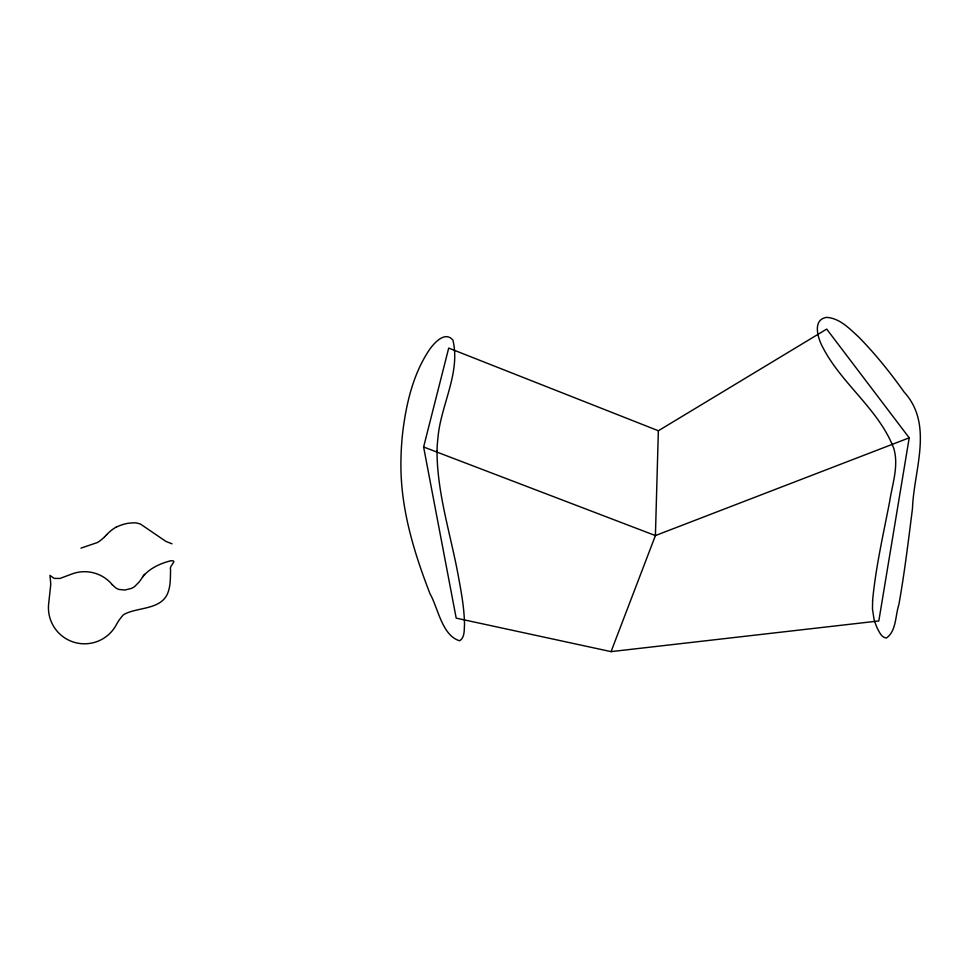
<?xml version="1.0" encoding="UTF-8"?>
<svg xmlns="http://www.w3.org/2000/svg" width="969" height="969" viewBox="0 0 969 969"><rect width="100%" height="100%" fill="white"/><g stroke="black" fill="none" stroke-linecap="round" stroke-linejoin="round"><path stroke-width="1.45" d="M658.363 430.757L655.407 535.578L611.064 651.628L456.193 618.137L423.61 447L448.708 348.077L658.363 430.757L826.69 329.097L909.213 437.831L878.81 620.959L611.064 651.628M142.552 577.039C149.105 568.585 160.006 563.546 170.253 560.906M144.551 574.302L144.26 574.641A16.921 16.921 0 0 0 143.121 576.167L141.535 578.626A53.162 53.162 0 0 1 139.221 581.872L134.776 586.427A16.606 16.606 0 0 1 131.263 588.462L124.892 590.024L119.03 589.455A13.142 13.142 0 0 1 116.062 588.11L112.331 584.828M104.713 536.656L106.614 534.658M116.268 527.184L117.624 526.518A42.806 42.806 0 0 1 128.308 523.248L134.025 522.788A18.98 18.98 0 0 1 140.662 524.205L165.965 541.441L171.998 543.803M909.213 437.831L655.407 535.578L423.61 447M80.96 548.139L97.312 542.567A26.284 26.284 0 0 0 99.528 541.174L102.653 538.667A42.103 42.103 0 0 0 104.7 536.656M171.138 560.809C178.296 560.082 168.606 565.944 170.58 569.772C170.338 576.918 170.689 584.222 168.473 591.126C162.635 610.252 138.41 606.691 124.226 614.285A11.676 11.676 0 0 0 122.736 615.557L121.646 616.805A54.022 54.022 0 0 0 118.497 621.044L116.825 623.794A36.083 36.083 0 0 1 48.668 603.639L50.788 584.234L49.988 575.356L52.762 577.439A6.541 6.541 0 0 0 54.434 578.396L59.957 578.445L70.931 574.363A36.083 36.083 0 0 1 112.368 584.791M106.663 534.706A40.25 40.25 0 0 1 116.195 527.063M437.019 450.876C437.067 494.226 451.227 535.905 458.712 578.239C461.547 593.585 464.333 609.053 464.514 624.702C464.066 630.032 464.926 637.602 459.633 640.775C442.021 635.603 438.121 608.048 430.018 593.767C413.581 551.397 400.052 506.787 400.948 460.881A282.803 282.803 0 0 1 402.947 430.43C406.471 403.08 413 375.245 428.056 351.783C432.574 344.601 444.674 329.908 452.947 340.18C460.759 373.235 440.568 405.393 437.915 438.182A134.061 134.061 0 0 0 437.14 447.605L437.019 450.876M872.609 600.405L872.488 609.235L874.026 619.179A62.937 62.937 0 0 0 877.211 628.045C879.283 631.897 881.378 637.566 886.393 638.026C896.495 631.049 895.259 615.351 898.857 604.68C904.561 572.788 908.413 540.605 912.483 508.471C913.767 470.171 933.971 424.664 904.113 392.045C890.39 372.738 875.528 354.194 858.946 337.26C849.74 328.866 839.905 318.232 826.678 317.372C811.865 319.564 817.969 338.666 822.826 347.435C841.807 384.196 878.919 409.378 893.781 448.417C898.99 465.968 892.267 484.209 889.639 501.627C883.304 534.416 875.77 567.107 872.609 600.405"/></g></svg>
